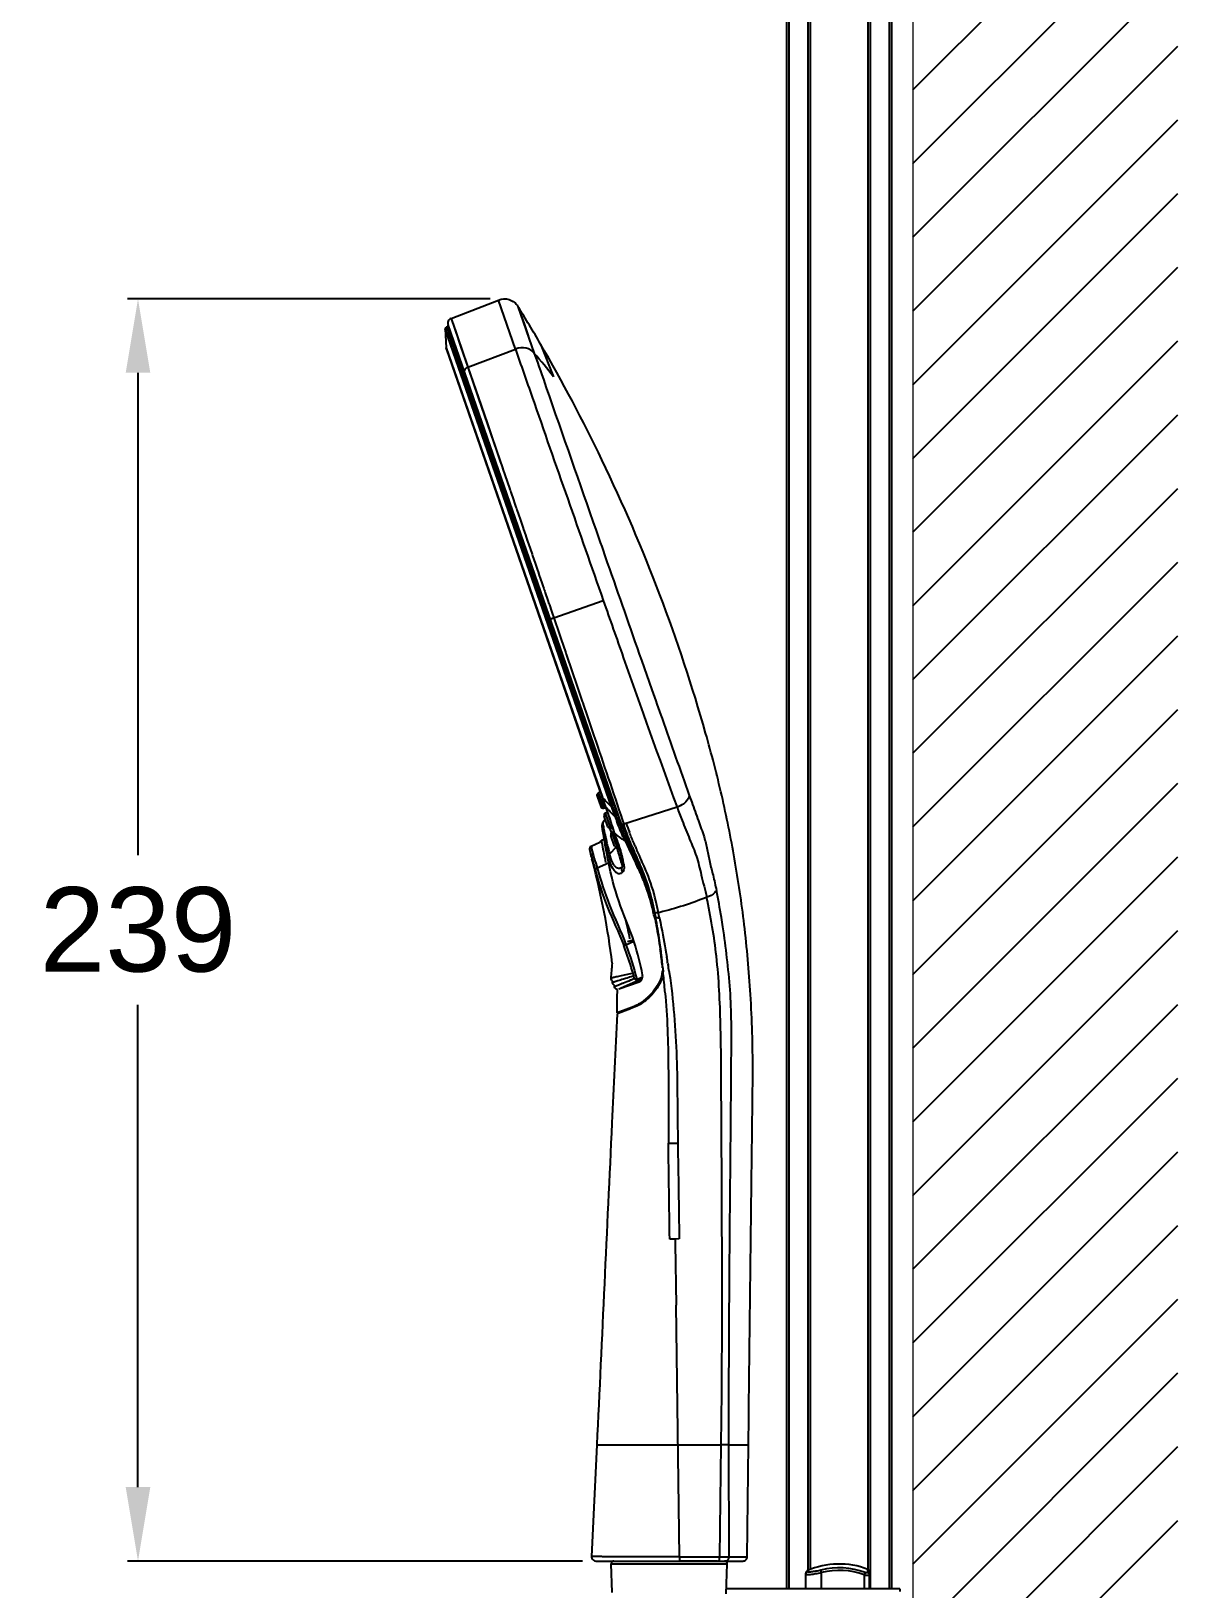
# Model space of a CAD drawing. Header units: millimetres. Extents: x 13495 to 14291, y -4366 to -3315.
# Drawn here: x 14076.7 to 14131, y -3840.4 to -3766.7 of the extents above; entities that cross this region are included whole.
import ezdxf

# ---------------------------------------------------------------- set-up
doc = ezdxf.new("R2010")
doc.units = ezdxf.units.MM
doc.header["$LTSCALE"] = 0.1
doc.layers.get('0').update_dxf_attribs({"lineweight": 15})
doc.layers.add('1', color=7, linetype='Continuous')
doc.layers.add('hatch', color=2, linetype='Continuous')
doc.styles.add('ARIAL', font='arial.ttf')
doc.dimstyles.new('사본 ISO-25', dxfattribs={"dimtxt": 4, "dimasz": 3.5, "dimexe": 0.5, "dimexo": 0.625, "dimgap": 1.5, "dimtad": 1, "dimtih": 1, "dimtoh": 1, "dimdec": 1, "dimlfac": 4, "dimdsep": 46, "dimtxsty": 'ARIAL', "dimcen": 0, "dimclrd": 3, "dimclre": 3, "dimclrt": 3, "dimadec": 1, "dimazin": 0, "dimtfac": 1, "dimtdec": 1, "dimtmove": 0, "dimatfit": 3, "dimfxl": 1.25, "dimtfill": 1, "dimarcsym": 0})

# ---------------------------------------------------------------- blocks, each defined once
blk = doc.blocks.new('*D103')
at = {"color": 3, "lineweight": -2, "transparency": 16777216}
for p, q in [((14098.464, -3779.34), (14081.283, -3779.34)), ((14081.783, -3782.84), (14081.783, -3805.688)), ((14081.783, -3835.623), (14081.783, -3812.775)), ((14102.845, -3839.123), (14081.283, -3839.123))]:
    blk.add_line(p, q, dxfattribs=at)
at = {"color": 3, "transparency": 16777216}
for points in [[(14081.2, -3782.84), (14082.366, -3782.84), (14081.783, -3779.34)], [(14081.2, -3835.623), (14082.366, -3835.623), (14081.783, -3839.123)]]:
    blk.add_solid(points, dxfattribs=at)
at = {"layer": 'Defpoints', "color": 0, "transparency": 16777216}
for p in [(14081.783, -3779.34), (14099.089, -3779.34), (14103.47, -3839.123)]:
    blk.add_point(p, dxfattribs=at)
at = {"color": 3, "transparency": 16777216, "insert": (14081.783, -3809.231), "char_height": 4, "attachment_point": 5, "style": 'ARIAL', "bg_fill": 3, "box_fill_scale": 1.1, "bg_fill_color": 256, "bg_fill_true_color": 13158600, "bg_fill_transparency": 0}
blk.add_mtext('239', dxfattribs=at)

msp = doc.modelspace()

# ---------------------------------------------------------------- linework, layer by layer
at = {"color": 7, "linetype": 'Continuous'}
msp.add_line((14118.498, -4042.27), (14118.492, -3586.623), dxfattribs=at)
at = {"layer": '1', "color": 7, "linetype": 'Continuous'}
for p, q in [((14117.373, -3840.44), (14117.373, -3721.714)), ((14117.498, -3840.44), (14117.498, -3721.714)), ((14112.623, -3840.44), (14112.623, -3726.714)), ((14113.512, -3726.714), (14113.512, -3839.584)), ((14116.484, -3840.44), (14116.484, -3726.714)), ((14112.498, -3726.839), (14112.498, -3840.44)), ((14113.637, -3839.529), (14113.637, -3726.839)), ((14116.359, -3726.839), (14116.359, -3839.519)), ((14096.615, -3780.261), (14098.854, -3779.396)), ((14099.661, -3781.717), (14098.854, -3779.396)), ((14099.782, -3779.693), (14099.876, -3779.963)), ((14099.782, -3779.693), (14100.556, -3781.922)), ((14104.705, -3804.266), (14096.469, -3780.576)), ((14096.615, -3780.261), (14097.121, -3781.737)), ((14099.876, -3779.963), (14100.055, -3780.476)), ((14100.055, -3780.476), (14100.27, -3781.097)), ((14096.34, -3780.755), (14096.378, -3781.665)), ((14104.21, -3803.395), (14096.34, -3780.755)), ((14096.494, -3780.646), (14096.39, -3780.682)), ((14096.39, -3780.682), (14104.289, -3803.403)), ((14096.392, -3781.734), (14096.378, -3781.665)), ((14096.378, -3781.665), (14103.783, -3802.962)), ((14096.392, -3781.734), (14103.758, -3802.924)), ((14097.066, -3781.577), (14097.409, -3782.571)), ((14097.121, -3781.737), (14097.409, -3782.571)), ((14097.409, -3782.571), (14099.661, -3781.717)), ((14100.852, -3781.478), (14101.471, -3783.036)), ((14097.409, -3782.571), (14097.907, -3784.021)), ((14097.409, -3782.571), (14097.902, -3784.006)), ((14097.902, -3784.006), (14099.06, -3787.382)), ((14097.907, -3784.021), (14098.317, -3785.214)), ((14098.317, -3785.214), (14098.958, -3787.083)), ((14099.049, -3787.35), (14099.39, -3788.345)), ((14099.388, -3788.338), (14099.422, -3788.437)), ((14099.422, -3788.437), (14099.442, -3788.497)), ((14099.442, -3788.497), (14099.459, -3788.545)), ((14099.459, -3788.545), (14099.474, -3788.591)), ((14099.474, -3788.591), (14099.531, -3788.755)), ((14099.531, -3788.755), (14099.651, -3789.108)), ((14099.651, -3789.108), (14099.654, -3789.115)), ((14099.654, -3789.115), (14099.67, -3789.163)), ((14099.655, -3789.118), (14099.657, -3789.126)), ((14099.67, -3789.163), (14099.684, -3789.202)), ((14099.684, -3789.202), (14099.709, -3789.276)), ((14099.709, -3789.276), (14099.726, -3789.324)), ((14099.726, -3789.324), (14099.88, -3789.775)), ((14099.88, -3789.775), (14100.011, -3790.157)), ((14100.011, -3790.157), (14100.024, -3790.195)), ((14100.024, -3790.195), (14100.033, -3790.223)), ((14100.025, -3790.2), (14100.035, -3790.228)), ((14100.033, -3790.223), (14100.148, -3790.557)), ((14100.148, -3790.557), (14100.154, -3790.575)), ((14100.148, -3790.559), (14100.154, -3790.577)), ((14100.154, -3790.575), (14100.188, -3790.676)), ((14100.188, -3790.676), (14100.209, -3790.737)), ((14100.189, -3790.679), (14100.21, -3790.742)), ((14100.209, -3790.737), (14100.278, -3790.937)), ((14100.278, -3790.937), (14100.294, -3790.984)), ((14100.28, -3790.944), (14100.296, -3790.991)), ((14100.294, -3790.984), (14100.432, -3791.387)), ((14100.432, -3791.387), (14100.448, -3791.434)), ((14100.448, -3791.434), (14100.474, -3791.509)), ((14100.45, -3791.441), (14100.476, -3791.517)), ((14100.474, -3791.509), (14100.59, -3791.85)), ((14100.59, -3791.85), (14100.691, -3792.146)), ((14100.691, -3792.146), (14100.709, -3792.196)), ((14100.709, -3792.196), (14100.733, -3792.268)), ((14100.709, -3792.199), (14100.733, -3792.27)), ((14100.733, -3792.268), (14100.792, -3792.44)), ((14100.792, -3792.44), (14100.834, -3792.562)), ((14100.834, -3792.562), (14100.929, -3792.841)), ((14100.929, -3792.841), (14100.959, -3792.927)), ((14100.959, -3792.927), (14100.974, -3792.973)), ((14100.974, -3792.973), (14100.985, -3793.004)), ((14100.975, -3792.976), (14100.985, -3793.007)), ((14100.985, -3793.004), (14101.001, -3793.051)), ((14101.001, -3793.051), (14101.026, -3793.124)), ((14101.026, -3793.124), (14101.048, -3793.19)), ((14101.048, -3793.19), (14101.071, -3793.257)), ((14101.049, -3793.193), (14101.072, -3793.26)), ((14101.071, -3793.257), (14101.196, -3793.623)), ((14101.196, -3793.623), (14101.249, -3793.777)), ((14101.249, -3793.777), (14101.255, -3793.794)), ((14101.249, -3793.778), (14101.255, -3793.796)), ((14101.255, -3793.794), (14101.27, -3793.838)), ((14101.27, -3793.838), (14101.317, -3793.977)), ((14101.477, -3794.444), (14103.825, -3793.633)), ((14101.317, -3793.977), (14101.322, -3793.991)), ((14101.317, -3793.977), (14101.322, -3793.99)), ((14101.322, -3793.99), (14101.337, -3794.036)), ((14101.337, -3794.036), (14101.4, -3794.22)), ((14101.4, -3794.22), (14101.477, -3794.444)), ((14101.476, -3794.444), (14101.541, -3794.633)), ((14101.541, -3794.633), (14101.683, -3795.049)), ((14101.683, -3795.049), (14101.796, -3795.38)), ((14101.796, -3795.38), (14101.812, -3795.427)), ((14101.812, -3795.427), (14102.041, -3796.099)), ((14102.041, -3796.099), (14102.065, -3796.17)), ((14102.065, -3796.17), (14102.081, -3796.217)), ((14102.081, -3796.217), (14102.586, -3797.699)), ((14105.628, -3796.45), (14106.125, -3797.864)), ((14102.586, -3797.699), (14102.603, -3797.747)), ((14102.603, -3797.747), (14102.829, -3798.414)), ((14102.829, -3798.414), (14102.849, -3798.47)), ((14102.847, -3798.466), (14102.868, -3798.528)), ((14102.854, -3798.485), (14102.864, -3798.515)), ((14102.864, -3798.515), (14102.869, -3798.532)), ((14103.594, -3802.733), (14103.678, -3802.692)), ((14103.531, -3802.886), (14103.705, -3803.386)), ((14103.849, -3803.467), (14103.594, -3802.733)), ((14103.759, -3802.926), (14103.758, -3802.924)), ((14103.783, -3802.962), (14103.759, -3802.926)), ((14103.849, -3803.467), (14103.94, -3803.448)), ((14103.91, -3803.359), (14103.932, -3803.398)), ((14103.932, -3803.398), (14103.918, -3803.356)), ((14107.319, -3803.416), (14104.794, -3804.226)), ((14103.804, -3804.147), (14103.771, -3804.21)), ((14103.915, -3803.993), (14103.804, -3804.147)), ((14103.804, -3804.148), (14103.916, -3803.993)), ((14103.804, -3804.147), (14103.804, -3804.148)), ((14103.804, -3804.148), (14103.804, -3804.147)), ((14104.039, -3804.346), (14103.865, -3803.846)), ((14103.928, -3803.693), (14104.009, -3803.652)), ((14104.183, -3804.427), (14103.928, -3803.693)), ((14104.633, -3804.059), (14104.539, -3804.092)), ((14104.539, -3804.092), (14104.541, -3804.095)), ((14104.539, -3804.092), (14104.541, -3804.095)), ((14104.731, -3804.039), (14104.773, -3804.166)), ((14104.773, -3804.166), (14104.794, -3804.226)), ((14103.762, -3804.251), (14103.758, -3804.269)), ((14103.758, -3804.269), (14103.759, -3804.328)), ((14103.759, -3804.328), (14103.768, -3804.395)), ((14103.761, -3804.339), (14103.768, -3804.39)), ((14103.771, -3804.21), (14103.762, -3804.251)), ((14103.831, -3804.314), (14103.829, -3804.301)), ((14103.832, -3804.767), (14103.84, -3804.806)), ((14103.84, -3804.806), (14103.902, -3805.145)), ((14104.131, -3804.426), (14104.137, -3804.443)), ((14104.137, -3804.443), (14104.202, -3804.621)), ((14104.183, -3804.427), (14104.262, -3804.41)), ((14104.357, -3805.26), (14104.183, -3804.76)), ((14104.202, -3804.621), (14104.202, -3804.623)), ((14104.202, -3804.621), (14104.202, -3804.623)), ((14104.202, -3804.623), (14104.207, -3804.637)), ((14104.245, -3804.607), (14104.313, -3804.573)), ((14104.501, -3805.341), (14104.245, -3804.607)), ((14104.33, -3804.578), (14104.346, -3804.626)), ((14104.616, -3804.289), (14104.621, -3804.3)), ((14104.617, -3804.29), (14104.621, -3804.301)), ((14104.702, -3804.256), (14104.705, -3804.262)), ((14104.814, -3804.289), (14104.794, -3804.226)), ((14103.172, -3805.42), (14103.221, -3805.604)), ((14103.22, -3805.604), (14103.247, -3805.707)), ((14103.655, -3805.089), (14103.242, -3805.274)), ((14103.867, -3804.954), (14103.734, -3805)), ((14103.734, -3805), (14103.742, -3805.05)), ((14103.995, -3805.121), (14103.993, -3805.114)), ((14103.995, -3805.121), (14103.993, -3805.114)), ((14104.425, -3805.332), (14104.126, -3805.628)), ((14104.462, -3805.345), (14104.465, -3805.356)), ((14104.501, -3805.341), (14104.561, -3805.328)), ((14104.631, -3805.468), (14104.66, -3805.557)), ((14104.631, -3805.468), (14104.66, -3805.557)), ((14104.926, -3805.018), (14105.36, -3805.936)), ((14105.359, -3805.791), (14105.293, -3805.654)), ((14105.313, -3805.562), (14105.308, -3805.55)), ((14105.343, -3805.629), (14105.313, -3805.562)), ((14105.405, -3805.769), (14105.343, -3805.629)), ((14105.417, -3805.451), (14105.405, -3805.423)), ((14105.434, -3805.488), (14105.417, -3805.451)), ((14105.447, -3805.516), (14105.434, -3805.488)), ((14105.472, -3805.572), (14105.447, -3805.516)), ((14105.535, -3805.711), (14105.472, -3805.572)), ((14103.247, -3805.707), (14103.324, -3806.008)), ((14103.326, -3806.012), (14103.287, -3805.86)), ((14103.529, -3806.29), (14104.076, -3806.045)), ((14104.722, -3805.983), (14104.722, -3805.982)), ((14104.733, -3806.216), (14104.732, -3806.217)), ((14104.732, -3806.217), (14104.732, -3806.218)), ((14105.409, -3805.914), (14105.352, -3805.792)), ((14105.368, -3805.811), (14105.359, -3805.791)), ((14105.36, -3805.936), (14105.38, -3805.98)), ((14105.36, -3805.938), (14105.38, -3805.982)), ((14105.416, -3805.911), (14105.368, -3805.811)), ((14105.46, -3805.892), (14105.405, -3805.769)), ((14105.43, -3805.959), (14105.409, -3805.914)), ((14105.437, -3805.956), (14105.416, -3805.911)), ((14105.444, -3805.969), (14105.437, -3805.956)), ((14105.522, -3806.03), (14105.46, -3805.891)), ((14105.472, -3806.051), (14105.467, -3806.039)), ((14105.589, -3805.828), (14105.535, -3805.711)), ((14105.672, -3806.013), (14105.588, -3805.827)), ((14105.656, -3805.976), (14105.589, -3805.828)), ((14105.672, -3806.013), (14105.668, -3806.004)), ((14106.244, -3808.393), (14106.29, -3808.628)), ((14106.293, -3808.628), (14106.247, -3808.392)), ((14106.254, -3808.399), (14106.253, -3808.39)), ((14106.254, -3808.399), (14106.253, -3808.391)), ((14106.287, -3808.566), (14106.269, -3808.477)), ((14106.499, -3808.399), (14106.432, -3808.415)), ((14106.249, -3808.628), (14106.253, -3808.646)), ((14106.296, -3808.646), (14106.293, -3808.628)), ((14106.303, -3808.652), (14106.3, -3808.635)), ((14104.895, -3809.932), (14104.791, -3809.971)), ((14104.895, -3809.932), (14105.264, -3809.767)), ((14104.975, -3809.784), (14105.243, -3809.691)), ((14106.57, -3810.343), (14106.542, -3810.136)), ((14106.884, -3810.829), (14106.893, -3810.884)), ((14104.644, -3811.989), (14105.666, -3811.53)), ((14105.187, -3811.297), (14104.809, -3811.376)), ((14105.07, -3811.471), (14105.039, -3811.481)), ((14105.136, -3811.451), (14105.07, -3811.471)), ((14105.239, -3811.42), (14105.136, -3811.451)), ((14105.301, -3811.538), (14105.201, -3811.578)), ((14105.301, -3811.538), (14105.313, -3811.544)), ((14105.399, -3811.609), (14105.411, -3811.566)), ((14105.683, -3811.468), (14105.481, -3811.558)), ((14106.635, -3811.181), (14106.649, -3811.176)), ((14106.637, -3811.022), (14106.653, -3811.215)), ((14106.941, -3811.198), (14106.948, -3811.247)), ((14104.353, -3811.851), (14104.331, -3811.841)), ((14104.562, -3812.017), (14105.526, -3811.682)), ((14105.137, -3811.604), (14105.107, -3811.616)), ((14105.201, -3811.578), (14105.137, -3811.604)), ((14105.098, -3812.936), (14104.474, -3813.153)), ((14104.487, -3813.147), (14105.161, -3812.89)), ((14105.109, -3812.963), (14104.524, -3813.186)), ((14104.621, -3813.096), (14104.899, -3812.99)), ((14104.899, -3812.99), (14105.161, -3812.89)), ((14105.336, -3812.876), (14105.097, -3812.967)), ((14105.098, -3812.936), (14105.102, -3812.934)), ((14105.102, -3812.934), (14105.337, -3812.845)), ((14105.161, -3812.89), (14105.317, -3812.83)), ((14105.317, -3812.83), (14105.612, -3812.728)), ((14105.337, -3812.845), (14105.557, -3812.762)), ((14106.021, -3812.395), (14105.912, -3812.433)), ((14104.474, -3813.153), (14104.621, -3813.096)), ((14107.228, -3823.87), (14106.97, -3823.874)), ((14107.42, -3823.867), (14107.228, -3823.87)), ((14107.228, -3823.87), (14107.231, -3824.094)), ((14107.228, -3823.87), (14107.231, -3824.094)), ((14107.231, -3824.094), (14107.272, -3827.001)), ((14107.438, -3838.921), (14107.272, -3827.001)), ((14103.518, -3833.623), (14103.27, -3838.913)), ((14103.518, -3833.623), (14107.364, -3833.623)), ((14103.697, -3833.623), (14104.651, -3833.623)), ((14105.725, -3833.623), (14106.076, -3833.623)), ((14109.337, -3838.923), (14109.409, -3833.623)), ((14109.772, -3833.623), (14109.409, -3833.623)), ((14109.772, -3833.623), (14110.699, -3833.623)), ((14109.78, -3838.923), (14109.772, -3833.623)), ((14110.637, -3838.925), (14110.699, -3833.623)), ((14103.47, -3839.123), (14110.437, -3839.123)), ((14104.25, -3840.611), (14104.202, -3839.252)), ((14104.202, -3839.252), (14109.693, -3839.252)), ((14109.238, -3839.123), (14107.419, -3839.123)), ((14109.337, -3838.923), (14109.78, -3838.923)), ((14109.644, -3840.669), (14109.693, -3839.252)), ((14109.78, -3838.923), (14110.637, -3838.925)), ((14109.78, -3838.923), (14110.637, -3838.925)), ((14113.487, -3839.584), (14113.487, -3839.621)), ((14114.163, -3839.668), (14114.134, -3839.553)), ((14116.358, -3839.672), (14116.358, -3839.519)), ((14113.413, -3840.44), (14113.413, -3839.698)), ((14114.163, -3840.44), (14114.163, -3839.668)), ((14116.229, -3839.664), (14116.188, -3839.776)), ((14116.188, -3839.776), (14116.188, -3840.44)), ((14116.438, -3840.44), (14116.438, -3839.636)), ((14117.873, -3840.44), (14109.652, -3840.44)), ((14117.873, -3840.44), (14117.873, -3840.565))]:
    msp.add_line(p, q, dxfattribs=at)
for points in [[(14096.615, -3780.261), (14096.665, -3780.41), (14096.816, -3780.851), (14097.066, -3781.577)], [(14103.76, -3802.925), (14103.805, -3803.054), (14103.866, -3803.232), (14103.91, -3803.359)], [(14103.91, -3803.359), (14104.062, -3803.809), (14104.21, -3804.252), (14104.319, -3804.583)], [(14103.804, -3804.147), (14103.8, -3804.153), (14103.78, -3804.193)], [(14103.768, -3804.395), (14103.8, -3804.589), (14103.832, -3804.767)], [(14104.318, -3804.582), (14104.401, -3804.835), (14104.505, -3805.15), (14104.607, -3805.475)], [(14104.607, -3805.475), (14104.648, -3805.621), (14104.691, -3805.811), (14104.722, -3805.982)], [(14104.722, -3805.983), (14104.738, -3806.093), (14104.738, -3806.193), (14104.733, -3806.216)], [(14106.293, -3808.628), (14106.294, -3808.63), (14106.296, -3808.633), (14106.3, -3808.635)], [(14104.954, -3813.022), (14104.685, -3813.124), (14104.473, -3813.206)]]:
    msp.add_lwpolyline(points, dxfattribs=at)
for centre, radius, start, end in [((14035.5, -3819.424), 75.569, 30.14077, 31.71895), ((14096.415, -3780.753), 0.075, 109.17, 181.91485), ((14086.472, -3794.429), 18.835, 37.21957, 41.6059), ((14103.649, -3802.845), 0.125, 116.29503, 199.17), ((14103.823, -3803.345), 0.125, 199.17, 282.04497), ((14029.343, -3828.824), 78.804, 18.85542, 19.15836), ((14120.585, -3786.767), 23.337, 223.94645, 225.43974), ((14126.416, -3795.696), 23.503, 199.12259, 200.34271), ((14128.738, -3794.927), 25.877, 199.12095, 200.22913), ((14150.989, -3787.178), 46.591, 200.39658, 201.21841), ((14104.007, -3804.294), 0.25, 155.86617, 159.87837), ((14104.008, -3804.295), 0.251, 153.29007, 155.86853), ((14104.007, -3804.294), 0.25, 144.20114, 153.3013), ((14103.983, -3803.805), 0.125, 116.29503, 199.17), ((14119.979, -3798.072), 16.641, 200.37679, 201.17851), ((14121.068, -3797.742), 17.707, 200.26451, 201.01545), ((14128.908, -3794.726), 26.107, 201.03041, 201.34415), ((14116.558, -3800.21), 12.308, 198.85909, 200.8623), ((14104.007, -3804.294), 0.25, 175.03054, 176.54219), ((14104.008, -3804.294), 0.251, 176.54266, 187.75902), ((14104.008, -3804.295), 0.252, 159.91744, 175.00011), ((14112.891, -3802.81), 9.183, 189.42072, 189.58233), ((14113.045, -3802.784), 9.34, 189.58293, 189.86827), ((14117.308, -3801.998), 13.675, 191.36884, 191.73223), ((14116.688, -3802.127), 13.042, 191.73335, 192.04297), ((14116.291, -3802.211), 12.636, 192.04275, 192.47897), ((14104.157, -3804.305), 0.125, 199.17, 282.04497), ((14104.301, -3804.719), 0.125, 116.29503, 199.17), ((14104.418, -3804.549), 0.105, 195.87018, 198.18892), ((14125.591, -3796.021), 22.545, 201.34829, 201.51639), ((14123.638, -3796.792), 20.446, 201.54704, 201.70277), ((14114.882, -3800.716), 10.778, 199.23112, 199.80123), ((14114.878, -3800.718), 10.774, 199.80118, 200.83918), ((14103.293, -3805.388), 0.125, 114.19013, 194.88091), ((14045.7, -3820.569), 59.436, 14.42047, 14.58323), ((14137.584, -3796.484), 35.553, 194.86449, 195.13658), ((14103.775, -3805.118), 0.125, 109.19013, 166.4082), ((14115.916, -3802.294), 12.252, 192.47795, 193.30429), ((14115.929, -3802.291), 12.266, 193.33974, 194.01551), ((14116.213, -3802.22), 12.558, 194.01557, 194.84013), ((14116.383, -3802.175), 12.734, 194.83889, 195.23386), ((14116.473, -3802.15), 12.827, 195.23391, 195.73011), ((14104.475, -3805.219), 0.125, 199.17, 282.04497), ((14120.682, -3800.622), 16.893, 196.27456, 196.82743), ((14124.911, -3796.865), 21.441, 203.19765, 203.68792), ((14130.511, -3794.413), 27.555, 203.67888, 203.84101), ((14126.06, -3796.134), 22.648, 203.75255, 204.2146), ((14098.544, -3807.961), 6.426, 17.25837, 17.70928), ((14100.581, -3806.792), 4.264, 11.06333, 12.01352), ((14100.323, -3806.842), 4.526, 9.4883, 11.05353), ((14089.564, -3813.559), 17.483, 24.4743, 25.29083), ((14074.908, -3820.204), 33.628, 24.85126, 25.02319), ((14067.205, -3823.725), 42.151, 24.80751, 24.92744), ((14083.264, -3816.516), 24.56, 25.22999, 25.43081), ((14093.601, -3811.718), 13.046, 23.4174, 24.45991), ((14089.398, -3813.141), 17.622, 22.93685, 23.80022), ((14086.792, -3814.496), 20.698, 23.806, 24.19504), ((14091.114, -3812.586), 15.974, 23.50181, 23.7973), ((14094.756, -3811.012), 12.006, 22.00457, 23.54197), ((14096.313, -3810.374), 10.323, 21.82408, 21.96059), ((14093.098, -3811.609), 13.484, 13.80232, 14.31915), ((14092.605, -3811.73), 13.992, 12.80987, 13.79977), ((14094.579, -3810.619), 11.878, 11.39648, 11.77394), ((14086.497, -3812.355), 20.141, 11.34692, 11.69649), ((14094.016, -3810.732), 12.453, 10.82929, 11.39483), ((14099.799, -3809.457), 6.542, 9.38474, 10.50881), ((14119.767, -3805.84), 13.753, 190.72478, 191.05761), ((14096.081, -3810.543), 10.396, 10.57991, 10.96444), ((14076.044, -3814.86), 31.064, 11.5325, 11.97439), ((14080.243, -3813.654), 26.527, 7.62027, 10.88277), ((14106.415, -3808.155), 0.499, 269.7998, 277.52088), ((14079.911, -3809.117), 24.4, 354.34418, 356.02672), ((14076.348, -3814.423), 30.475, 7.69626, 8.08582), ((14083.583, -3813.181), 23.154, 7.03718, 7.55465), ((14005.591, -3823.607), 101.847, 7.47927, 7.60145), ((14065.032, -3815.924), 41.89, 6.72135, 7.65816), ((14084.158, -3813.109), 22.575, 6.77404, 7.03608), ((14096.974, -3811.629), 9.682, 3.59556, 7.63028), ((14085.382, -3812.969), 21.343, 5.23363, 6.78585), ((14069.221, -3816.853), 38.142, 9.08628, 9.55582), ((14093.657, -3814.597), 12.039, 14.71824, 15.2911), ((14105.449, -3811.423), 0.188, 217.94246, 221.09918), ((14105.129, -3810.994), 1.518, 346.97638, 347.91447), ((14105.151, -3810.998), 1.495, 347.9135, 349.06081), ((14105.198, -3811.007), 1.447, 349.05206, 351.89587), ((14105.243, -3811.014), 1.402, 351.90497, 353.14298), ((14106.371, -3811.122), 0.27, 347.3304, 348.75332), ((14105.354, -3811.135), 1.301, 351.21559, 353.27324), ((14105.371, -3811.137), 1.284, 353.27057, 356.5568), ((14070.469, -3815.257), 36.41, 6.25758, 6.37474), ((14068.997, -3815.407), 37.889, 4.92596, 6.24135), ((14073.957, -3816.088), 33.345, 8.43293, 8.97894), ((14079.952, -3811.443), 24.316, 359.32134, 359.52097), ((14080.103, -3813.766), 24.326, 4.32137, 4.51849), ((14105.828, -3726.826), 92.512, 270.66904, 270.94374), ((14104.327, -3839.248), 0.125, 90, 182), ((14109.568, -3839.248), 0.125, 358, 90), ((14113.538, -3839.698), 0.125, 113.79392, 180), ((14115, -3843.015), 3.75, 68.77269, 113.79392), ((14115, -3843.015), 3.569, 69.86727, 104.04884), ((14115, -3843.015), 3.45, 69.86727, 104.04884), ((14116.313, -3839.636), 0.125, 0, 68.77269), ((14113.536, -3839.734), 0.123, 165.13762, 179.96252), ((14113.533, -3839.734), 0.121, 162.98052, 165.11336)]:
    msp.add_arc(centre, radius, start, end, dxfattribs=at)
for points, knots in [([(14098.854, -3779.396), (14099.013, -3779.328), (14099.393, -3779.308), (14099.691, -3779.545), (14099.782, -3779.693)], [0, 0, 0, 0, 0.499962, 1, 1, 1, 1]), ([(14096.615, -3780.261), (14096.557, -3780.283), (14096.454, -3780.378), (14096.449, -3780.517), (14096.469, -3780.576)], [0, 0, 0, 0, 0.500022, 1, 1, 1, 1]), ([(14100.556, -3781.922), (14100.469, -3781.796), (14100.162, -3781.61), (14099.819, -3781.652), (14099.661, -3781.717)], [0, 0, 0, 0, 0.47351, 1, 1, 1, 1]), ([(14099.661, -3781.717), (14099.925, -3782.476), (14101.306, -3786.45), (14102.698, -3790.421), (14103.825, -3793.633)], [0, 0, 0, 0, 0.191015, 1, 1, 1, 1]), ([(14100.556, -3781.922), (14100.747, -3782.467), (14101.716, -3785.265), (14102.695, -3788.06), (14103.481, -3790.312)], [0, 0, 0, 0, 0.194859, 1, 1, 1, 1]), ([(14110.699, -3833.623), (14110.727, -3831.262), (14110.782, -3826.545), (14110.846, -3821.236), (14110.885, -3817.686), (14110.921, -3815.291), (14110.837, -3812.379), (14110.535, -3809.033), (14110.073, -3805.89), (14109.463, -3802.861), (14108.368, -3798.659), (14106.588, -3793.3), (14103.948, -3787.147), (14101.89, -3783.266), (14100.852, -3781.478)], [0, 0, 0, 0, 0.131174, 0.262164, 0.295021, 0.328418, 0.395266, 0.456785, 0.51504, 0.571687, 0.628402, 0.756208, 0.885092, 1, 1, 1, 1]), ([(14097.256, -3782.838), (14097.239, -3782.789), (14097.257, -3782.664), (14097.354, -3782.592), (14097.409, -3782.571)], [0, 0, 0, 0, 0.469383, 1, 1, 1, 1]), ([(14103.481, -3790.312), (14103.658, -3790.82), (14104.373, -3792.866), (14105.089, -3794.912), (14105.628, -3796.45)], [0, 0, 0, 0, 0.248246, 1, 1, 1, 1]), ([(14103.825, -3793.633), (14104.14, -3794.529), (14105.289, -3797.795), (14106.446, -3801.059), (14107.319, -3803.416)], [0, 0, 0, 0, 0.274109, 1, 1, 1, 1]), ([(14101.311, -3794.501), (14101.308, -3794.498), (14101.34, -3794.496), (14101.359, -3794.481), (14101.419, -3794.465), (14101.456, -3794.451), (14101.477, -3794.444)], [0, 0, 0, 0, 0.069024, 0.289707, 0.627984, 1, 1, 1, 1]), ([(14106.125, -3797.864), (14106.285, -3798.317), (14106.872, -3799.982), (14107.463, -3801.646), (14107.897, -3802.856)], [0, 0, 0, 0, 0.271862, 1, 1, 1, 1]), ([(14102.869, -3798.532), (14103.039, -3799.032), (14103.663, -3800.867), (14104.283, -3802.703), (14104.731, -3804.039)], [0, 0, 0, 0, 0.272663, 1, 1, 1, 1]), ([(14103.932, -3803.398), (14103.968, -3803.501), (14104.101, -3803.894), (14104.231, -3804.288), (14104.33, -3804.578)], [0, 0, 0, 0, 0.261563, 1, 1, 1, 1]), ([(14107.897, -3802.856), (14107.887, -3802.914), (14107.785, -3803.176), (14107.525, -3803.348), (14107.319, -3803.416)], [0, 0, 0, 0, 0.213885, 1, 1, 1, 1]), ([(14107.897, -3802.856), (14107.935, -3802.961), (14108.08, -3803.361), (14108.225, -3803.761), (14108.33, -3804.056)], [0, 0, 0, 0, 0.262315, 1, 1, 1, 1]), ([(14103.829, -3804.301), (14103.823, -3804.263), (14103.807, -3804.215), (14103.812, -3804.158), (14103.804, -3804.147)], [0, 0, 0, 0, 0.741264, 1, 1, 1, 1]), ([(14104.855, -3805.013), (14104.821, -3804.942), (14104.681, -3804.636), (14104.555, -3804.324), (14104.462, -3804.084)], [0, 0, 0, 0, 0.233311, 1, 1, 1, 1]), ([(14107.556, -3804.04), (14107.672, -3804.34), (14107.896, -3804.908), (14108.264, -3805.747), (14108.469, -3806.685), (14108.644, -3807.327), (14108.72, -3807.683)], [0, 0, 0, 0, 0.251254, 0.478437, 0.715056, 1, 1, 1, 1]), ([(14108.33, -3804.056), (14108.421, -3804.312), (14108.583, -3804.759), (14108.76, -3805.415), (14108.857, -3806.03), (14109.036, -3806.669), (14109.132, -3807.118), (14109.181, -3807.359)], [0, 0, 0, 0, 0.238604, 0.417422, 0.596398, 0.784309, 1, 1, 1, 1]), ([(14103.768, -3804.39), (14103.771, -3804.41), (14103.79, -3804.536), (14103.813, -3804.662), (14103.832, -3804.767)], [0, 0, 0, 0, 0.161332, 1, 1, 1, 1]), ([(14103.84, -3804.806), (14103.844, -3804.831), (14103.866, -3804.94), (14103.888, -3805.049), (14103.907, -3805.133)], [0, 0, 0, 0, 0.226953, 1, 1, 1, 1]), ([(14103.901, -3804.694), (14103.895, -3804.664), (14103.875, -3804.562), (14103.856, -3804.459), (14103.843, -3804.385)], [0, 0, 0, 0, 0.286701, 1, 1, 1, 1]), ([(14104.346, -3804.626), (14104.37, -3804.7), (14104.467, -3804.979), (14104.564, -3805.259), (14104.631, -3805.468)], [0, 0, 0, 0, 0.260158, 1, 1, 1, 1]), ([(14104.855, -3805.013), (14104.808, -3804.985), (14104.627, -3804.871), (14104.459, -3804.737), (14104.346, -3804.627)], [0, 0, 0, 0, 0.258079, 1, 1, 1, 1]), ([(14104.641, -3804.352), (14104.665, -3804.411), (14104.755, -3804.635), (14104.85, -3804.857), (14104.926, -3805.018)], [0, 0, 0, 0, 0.263168, 1, 1, 1, 1]), ([(14104.744, -3804.232), (14104.753, -3804.233), (14104.77, -3804.232), (14104.786, -3804.229), (14104.794, -3804.226)], [0, 0, 0, 0, 0.506375, 1, 1, 1, 1]), ([(14104.765, -3804.295), (14104.774, -3804.296), (14104.79, -3804.295), (14104.806, -3804.292), (14104.814, -3804.289)], [0, 0, 0, 0, 0.506273, 1, 1, 1, 1]), ([(14105.084, -3805.209), (14105.025, -3805.078), (14104.93, -3804.86), (14104.842, -3804.639), (14104.809, -3804.551)], [0, 0, 0, 0, 0.603948, 1, 1, 1, 1]), ([(14105.204, -3805.31), (14105.171, -3805.234), (14105.03, -3804.898), (14104.9, -3804.557), (14104.814, -3804.289)], [0, 0, 0, 0, 0.22739, 1, 1, 1, 1]), ([(14105.33, -3805.257), (14105.308, -3805.205), (14105.212, -3804.985), (14105.122, -3804.764), (14105.057, -3804.593)], [0, 0, 0, 0, 0.236385, 1, 1, 1, 1]), ([(14103.242, -3805.274), (14103.252, -3805.311), (14103.34, -3805.652), (14103.441, -3805.989), (14103.529, -3806.29)], [0, 0, 0, 0, 0.108349, 1, 1, 1, 1]), ([(14103.742, -3805.048), (14103.75, -3805.096), (14103.808, -3805.426), (14103.875, -3805.756), (14103.931, -3806.037)], [0, 0, 0, 0, 0.143746, 1, 1, 1, 1]), ([(14104.068, -3806.008), (14104.05, -3805.922), (14103.992, -3805.635), (14103.938, -3805.347), (14103.902, -3805.145)], [0, 0, 0, 0, 0.30087, 1, 1, 1, 1]), ([(14103.907, -3805.133), (14103.917, -3805.181), (14103.965, -3805.394), (14104.019, -3805.606), (14104.064, -3805.769)], [0, 0, 0, 0, 0.226393, 1, 1, 1, 1]), ([(14104.126, -3805.628), (14104.115, -3805.638), (14104.079, -3805.676), (14104.058, -3805.732), (14104.064, -3805.769)], [0, 0, 0, 0, 0.284393, 1, 1, 1, 1]), ([(14104.732, -3806.218), (14104.697, -3806.265), (14104.586, -3806.348), (14104.417, -3806.274), (14104.325, -3806.15), (14104.217, -3805.944), (14104.162, -3805.761), (14104.126, -3805.628)], [0, 0, 0, 0, 0.167626, 0.338888, 0.458116, 0.608056, 1, 1, 1, 1]), ([(14104.511, -3805.512), (14104.526, -3805.561), (14104.577, -3805.726), (14104.629, -3805.891), (14104.666, -3806.006)], [0, 0, 0, 0, 0.296869, 1, 1, 1, 1]), ([(14104.66, -3805.557), (14104.669, -3805.587), (14104.704, -3805.702), (14104.733, -3805.818), (14104.751, -3805.905)], [0, 0, 0, 0, 0.261556, 1, 1, 1, 1]), ([(14104.855, -3805.013), (14104.9, -3805.106), (14105.072, -3805.465), (14105.245, -3805.824), (14105.371, -3806.09)], [0, 0, 0, 0, 0.259693, 1, 1, 1, 1]), ([(14105.293, -3805.654), (14105.236, -3805.536), (14105.166, -3805.388), (14105.098, -3805.239), (14105.084, -3805.209)], [0, 0, 0, 0, 0.799056, 1, 1, 1, 1]), ([(14103.264, -3805.767), (14103.276, -3805.811), (14103.332, -3806.017), (14103.39, -3806.222), (14103.436, -3806.384)], [0, 0, 0, 0, 0.211246, 1, 1, 1, 1]), ([(14103.529, -3806.29), (14103.515, -3806.295), (14103.475, -3806.311), (14103.429, -3806.354), (14103.436, -3806.384)], [0, 0, 0, 0, 0.314565, 1, 1, 1, 1]), ([(14103.436, -3806.384), (14103.603, -3806.973), (14103.99, -3808.196), (14104.556, -3809.347), (14104.791, -3809.971)], [0, 0, 0, 0, 0.478754, 1, 1, 1, 1]), ([(14103.529, -3806.29), (14103.701, -3806.888), (14104.094, -3808.128), (14104.661, -3809.298), (14104.895, -3809.932)], [0, 0, 0, 0, 0.47927, 1, 1, 1, 1]), ([(14105.283, -3809.809), (14105.075, -3809.147), (14104.517, -3807.932), (14104.195, -3806.633), (14104.068, -3806.008)], [0, 0, 0, 0, 0.520998, 1, 1, 1, 1]), ([(14104.738, -3806.501), (14104.701, -3806.541), (14104.584, -3806.595), (14104.392, -3806.507), (14104.243, -3806.291), (14104.17, -3806.106), (14104.133, -3805.995)], [0, 0, 0, 0, 0.173814, 0.362522, 0.626237, 1, 1, 1, 1]), ([(14104.681, -3806.055), (14104.688, -3806.077), (14104.701, -3806.115), (14104.714, -3806.173), (14104.727, -3806.193), (14104.728, -3806.22), (14104.732, -3806.218)], [0, 0, 0, 0, 0.416882, 0.732552, 0.931372, 1, 1, 1, 1]), ([(14104.801, -3806.21), (14104.804, -3806.241), (14104.812, -3806.311), (14104.79, -3806.411), (14104.761, -3806.478), (14104.738, -3806.501)], [0, 0, 0, 0, 0.306997, 0.683246, 1, 1, 1, 1]), ([(14105.423, -3806.071), (14105.454, -3806.14), (14105.59, -3806.435), (14105.717, -3806.733), (14105.805, -3806.965)], [0, 0, 0, 0, 0.234319, 1, 1, 1, 1]), ([(14106.219, -3808.272), (14106.144, -3807.907), (14105.961, -3807.144), (14105.646, -3806.427), (14105.472, -3806.051)], [0, 0, 0, 0, 0.473905, 1, 1, 1, 1]), ([(14106.207, -3808.195), (14106.173, -3808.03), (14106.09, -3807.671), (14105.96, -3807.229), (14105.834, -3806.871), (14105.739, -3806.628), (14105.641, -3806.398), (14105.555, -3806.205), (14105.501, -3806.09), (14105.481, -3806.047)], [0, 0, 0, 0, 0.221507, 0.487173, 0.607495, 0.721682, 0.831335, 0.938, 1, 1, 1, 1]), ([(14106.231, -3808.264), (14106.193, -3808.058), (14106.037, -3807.381), (14105.815, -3806.72), (14105.627, -3806.274)], [0, 0, 0, 0, 0.301622, 1, 1, 1, 1]), ([(14105.572, -3806.533), (14105.588, -3806.569), (14105.65, -3806.715), (14105.71, -3806.863), (14105.753, -3806.976)], [0, 0, 0, 0, 0.241391, 1, 1, 1, 1]), ([(14105.753, -3806.976), (14105.791, -3807.074), (14105.947, -3807.5), (14106.077, -3807.936), (14106.163, -3808.275)], [0, 0, 0, 0, 0.229304, 1, 1, 1, 1]), ([(14105.805, -3806.965), (14105.842, -3807.063), (14105.999, -3807.493), (14106.131, -3807.931), (14106.219, -3808.272)], [0, 0, 0, 0, 0.229003, 1, 1, 1, 1]), ([(14106.432, -3808.415), (14106.396, -3808.227), (14106.263, -3807.588), (14106.067, -3806.963), (14105.896, -3806.536)], [0, 0, 0, 0, 0.294284, 1, 1, 1, 1]), ([(14109.408, -3833.623), (14109.44, -3831.407), (14109.457, -3828.084), (14109.447, -3823.654), (14109.433, -3820.334), (14109.411, -3817.018), (14109.401, -3813.731), (14109.257, -3810.605), (14108.918, -3808.607), (14108.719, -3807.683)], [0, 0, 0, 0, 0.255823, 0.383664, 0.511449, 0.63916, 0.7666, 0.890924, 1, 1, 1, 1]), ([(14109.182, -3807.364), (14109.16, -3807.399), (14109.038, -3807.546), (14108.861, -3807.638), (14108.72, -3807.683)], [0, 0, 0, 0, 0.217248, 1, 1, 1, 1]), ([(14109.492, -3809.09), (14109.468, -3808.938), (14109.373, -3808.361), (14109.267, -3807.787), (14109.182, -3807.364)], [0, 0, 0, 0, 0.262803, 1, 1, 1, 1]), ([(14106.247, -3808.391), (14106.247, -3808.393), (14106.249, -3808.396), (14106.252, -3808.398), (14106.254, -3808.399)], [0, 0, 0, 0, 0.449206, 1, 1, 1, 1]), ([(14106.432, -3808.415), (14106.415, -3808.417), (14106.356, -3808.422), (14106.293, -3808.415), (14106.254, -3808.398)], [0, 0, 0, 0, 0.280096, 1, 1, 1, 1]), ([(14106.253, -3808.646), (14106.28, -3808.765), (14106.385, -3809.258), (14106.465, -3809.757), (14106.519, -3810.136)], [0, 0, 0, 0, 0.240976, 1, 1, 1, 1]), ([(14106.542, -3810.136), (14106.523, -3810.002), (14106.476, -3809.678), (14106.395, -3809.181), (14106.328, -3808.819), (14106.296, -3808.646)], [0, 0, 0, 0, 0.268592, 0.649532, 1, 1, 1, 1]), ([(14106.296, -3808.646), (14106.296, -3808.647), (14106.298, -3808.65), (14106.301, -3808.652), (14106.303, -3808.652)], [0, 0, 0, 0, 0.441505, 1, 1, 1, 1]), ([(14106.543, -3810.134), (14106.526, -3810.008), (14106.458, -3809.512), (14106.37, -3809.019), (14106.303, -3808.652)], [0, 0, 0, 0, 0.25562, 1, 1, 1, 1]), ([(14106.481, -3808.65), (14106.512, -3808.8), (14106.638, -3809.422), (14106.754, -3810.046), (14106.834, -3810.521)], [0, 0, 0, 0, 0.241747, 1, 1, 1, 1]), ([(14109.772, -3833.623), (14109.771, -3831.569), (14109.786, -3827.462), (14109.828, -3822.329), (14109.866, -3818.223), (14109.885, -3815.658), (14109.901, -3813.607), (14109.846, -3812.072), (14109.689, -3810.568), (14109.569, -3809.575), (14109.492, -3809.09)], [0, 0, 0, 0, 0.250925, 0.501804, 0.6272, 0.752554, 0.81522, 0.877842, 0.940008, 1, 1, 1, 1]), ([(14105.269, -3811.422), (14105.169, -3811.054), (14105.011, -3810.569), (14104.836, -3810.09), (14104.791, -3809.971)], [0, 0, 0, 0, 0.749181, 1, 1, 1, 1]), ([(14104.265, -3811.647), (14104.242, -3811.637), (14104.202, -3811.6), (14104.19, -3811.547), (14104.192, -3811.522)], [0, 0, 0, 0, 0.499285, 1, 1, 1, 1]), ([(14104.809, -3811.376), (14104.719, -3811.396), (14104.594, -3811.422), (14104.439, -3811.457), (14104.352, -3811.476), (14104.286, -3811.493), (14104.236, -3811.505), (14104.21, -3811.516), (14104.194, -3811.518), (14104.192, -3811.522)], [0, 0, 0, 0, 0.435065, 0.607114, 0.74806, 0.857385, 0.935173, 0.982182, 1, 1, 1, 1]), ([(14105.039, -3811.481), (14104.926, -3811.515), (14104.769, -3811.563), (14104.576, -3811.623), (14104.467, -3811.657), (14104.383, -3811.686), (14104.321, -3811.706), (14104.29, -3811.722), (14104.268, -3811.726), (14104.267, -3811.731)], [0, 0, 0, 0, 0.434131, 0.606269, 0.747597, 0.857467, 0.935569, 0.982562, 1, 1, 1, 1]), ([(14105.313, -3811.544), (14105.32, -3811.547), (14105.351, -3811.558), (14105.385, -3811.564), (14105.411, -3811.566)], [0, 0, 0, 0, 0.217238, 1, 1, 1, 1]), ([(14106.64, -3811.334), (14106.582, -3811.704), (14106.259, -3812.198), (14105.746, -3812.654), (14105.473, -3812.824), (14105.336, -3812.876)], [0, 0, 0, 0, 0.542511, 0.788283, 1, 1, 1, 1]), ([(14105.502, -3811.604), (14105.503, -3811.603), (14105.497, -3811.597), (14105.496, -3811.589), (14105.488, -3811.575), (14105.484, -3811.564), (14105.481, -3811.558)], [0, 0, 0, 0, 0.075767, 0.291722, 0.616353, 1, 1, 1, 1]), ([(14105.526, -3811.682), (14105.541, -3811.677), (14105.604, -3811.644), (14105.648, -3811.582), (14105.668, -3811.531)], [0, 0, 0, 0, 0.223825, 1, 1, 1, 1]), ([(14106.608, -3811.336), (14106.582, -3811.449), (14106.433, -3811.864), (14106.149, -3812.216), (14105.912, -3812.433)], [0, 0, 0, 0, 0.266281, 1, 1, 1, 1]), ([(14106.948, -3811.247), (14107.143, -3812.577), (14107.307, -3814.598), (14107.33, -3817.295), (14107.347, -3818.649), (14107.352, -3819.325)], [0, 0, 0, 0, 0.498453, 0.749206, 1, 1, 1, 1]), ([(14105.107, -3811.616), (14104.998, -3811.66), (14104.846, -3811.722), (14104.659, -3811.798), (14104.552, -3811.842), (14104.472, -3811.878), (14104.411, -3811.903), (14104.381, -3811.922), (14104.361, -3811.928), (14104.36, -3811.933)], [0, 0, 0, 0, 0.434131, 0.606267, 0.747596, 0.857467, 0.935569, 0.982561, 1, 1, 1, 1]), ([(14104.467, -3812.047), (14104.44, -3812.043), (14104.386, -3812.015), (14104.362, -3811.96), (14104.36, -3811.933)], [0, 0, 0, 0, 0.499074, 1, 1, 1, 1]), ([(14105.399, -3811.609), (14105.408, -3811.612), (14105.425, -3811.617), (14105.452, -3811.616), (14105.47, -3811.618), (14105.511, -3811.6), (14105.502, -3811.604)], [0, 0, 0, 0, 0.251262, 0.502981, 0.71035, 1, 1, 1, 1]), ([(14106.746, -3812.154), (14106.798, -3812.748), (14106.879, -3813.941), (14106.909, -3815.736), (14106.907, -3817.534), (14106.912, -3818.732), (14106.908, -3819.331)], [0, 0, 0, 0, 0.249207, 0.499407, 0.749695, 1, 1, 1, 1]), ([(14105.912, -3812.433), (14105.864, -3812.478), (14105.683, -3812.633), (14105.48, -3812.769), (14105.317, -3812.83)], [0, 0, 0, 0, 0.274032, 1, 1, 1, 1]), ([(14104.473, -3813.206), (14104.396, -3814.928), (14104.07, -3821.734), (14103.756, -3828.539), (14103.518, -3833.623)], [0, 0, 0, 0, 0.253052, 1, 1, 1, 1]), ([(14107.364, -3833.623), (14107.538, -3833.622), (14108.22, -3833.621), (14108.901, -3833.621), (14109.409, -3833.623)], [0, 0, 0, 0, 0.254774, 1, 1, 1, 1]), ([(14107.438, -3838.921), (14107.169, -3838.921), (14106.633, -3838.921), (14105.843, -3838.921), (14105.092, -3838.921), (14104.427, -3838.919), (14103.952, -3838.917), (14103.661, -3838.915), (14103.512, -3838.915), (14103.409, -3838.912), (14103.329, -3838.918), (14103.299, -3838.907), (14103.27, -3838.918), (14103.27, -3838.913)], [0, 0, 0, 0, 0.194278, 0.38532, 0.568567, 0.73486, 0.86415, 0.910249, 0.944774, 0.969898, 0.98711, 0.996914, 1, 1, 1, 1]), ([(14107.438, -3838.921), (14107.439, -3838.969), (14107.439, -3839.038), (14107.428, -3839.094), (14107.425, -3839.123), (14107.419, -3839.123)], [0, 0, 0, 0, 0.698644, 0.915463, 1, 1, 1, 1]), ([(14107.438, -3838.921), (14107.601, -3838.922), (14108.234, -3838.923), (14108.867, -3838.925), (14109.337, -3838.923)], [0, 0, 0, 0, 0.257239, 1, 1, 1, 1]), ([(14109.285, -3839.123), (14109.308, -3839.123), (14109.332, -3839.027), (14109.337, -3838.97), (14109.337, -3838.923)], [0, 0, 0, 0, 0.32707, 1, 1, 1, 1]), ([(14109.61, -3839.123), (14109.654, -3839.123), (14109.75, -3839.072), (14109.78, -3838.973), (14109.78, -3838.923)], [0, 0, 0, 0, 0.47177, 1, 1, 1, 1]), ([(14110.437, -3839.123), (14110.488, -3839.123), (14110.594, -3839.081), (14110.637, -3838.976), (14110.637, -3838.925)], [0, 0, 0, 0, 0.500004, 1, 1, 1, 1]), ([(14114.134, -3839.553), (14114.053, -3839.573), (14113.902, -3839.607), (14113.723, -3839.637), (14113.605, -3839.648), (14113.544, -3839.646), (14113.505, -3839.643), (14113.487, -3839.628), (14113.487, -3839.621)], [0, 0, 0, 0, 0.376827, 0.697888, 0.821073, 0.912418, 0.969897, 1, 1, 1, 1]), ([(14113.413, -3839.734), (14113.413, -3839.741), (14113.435, -3839.756), (14113.478, -3839.758), (14113.549, -3839.76), (14113.685, -3839.75), (14113.893, -3839.72), (14114.068, -3839.688), (14114.163, -3839.668)], [0, 0, 0, 0, 0.027243, 0.08453, 0.17614, 0.299606, 0.621606, 1, 1, 1, 1]), ([(14116.188, -3839.776), (14116.219, -3839.782), (14116.277, -3839.791), (14116.358, -3839.796), (14116.402, -3839.798), (14116.438, -3839.791), (14116.438, -3839.783)], [0, 0, 0, 0, 0.378606, 0.699961, 0.914452, 1, 1, 1, 1]), ([(14116.358, -3839.672), (14116.358, -3839.686), (14116.289, -3839.686), (14116.257, -3839.674), (14116.229, -3839.664)], [0, 0, 0, 0, 0.311938, 1, 1, 1, 1]), ([(14116.438, -3839.783), (14116.438, -3839.76), (14116.422, -3839.711), (14116.381, -3839.68), (14116.358, -3839.672)], [0, 0, 0, 0, 0.494049, 1, 1, 1, 1])]:
    msp.add_open_spline(points, degree=3, knots=knots, dxfattribs=at)
for points in [[(14104.379, -3803.866), (14104.225, -3803.715), (14104.077, -3803.559), (14103.932, -3803.398)], [(14104.289, -3803.403), (14104.264, -3803.412), (14104.229, -3803.413), (14104.21, -3803.395)], [(14104.458, -3803.874), (14104.433, -3803.883), (14104.398, -3803.884), (14104.379, -3803.866)], [(14104.539, -3804.092), (14104.515, -3804.101), (14104.481, -3804.101), (14104.462, -3804.084)], [(14104.317, -3804.578), (14104.309, -3804.553), (14104.312, -3804.524), (14104.322, -3804.5)], [(14104.346, -3804.627), (14104.334, -3804.615), (14104.324, -3804.599), (14104.318, -3804.583)], [(14104.68, -3804.193), (14104.688, -3804.217), (14104.719, -3804.231), (14104.744, -3804.232)], [(14104.705, -3804.262), (14104.716, -3804.282), (14104.742, -3804.294), (14104.765, -3804.295)], [(14104.602, -3805.399), (14104.598, -3805.424), (14104.6, -3805.451), (14104.607, -3805.475)], [(14104.607, -3805.475), (14104.617, -3805.506), (14104.636, -3805.535), (14104.66, -3805.557)], [(14104.926, -3805.018), (14104.904, -3805.027), (14104.875, -3805.026), (14104.855, -3805.013)], [(14105.352, -3805.792), (14105.261, -3805.599), (14105.171, -3805.405), (14105.084, -3805.209)], [(14104.248, -3810.806), (14104.054, -3809.191), (14103.724, -3807.59), (14103.326, -3806.012)], [(14104.133, -3805.995), (14104.108, -3805.921), (14104.085, -3805.845), (14104.064, -3805.769)], [(14104.732, -3806.218), (14104.687, -3806.279), (14104.678, -3806.373), (14104.706, -3806.444)], [(14104.722, -3805.982), (14104.716, -3805.946), (14104.721, -3805.907), (14104.736, -3805.873)], [(14104.788, -3806.096), (14104.755, -3806.067), (14104.73, -3806.026), (14104.722, -3805.983)], [(14104.788, -3806.096), (14104.795, -3806.134), (14104.798, -3806.172), (14104.801, -3806.21)], [(14104.706, -3806.444), (14104.715, -3806.464), (14104.725, -3806.484), (14104.738, -3806.501)], [(14108.72, -3807.683), (14108, -3807.977), (14107.254, -3808.212), (14106.499, -3808.399)], [(14104.848, -3808.635), (14104.928, -3808.97), (14105.006, -3809.305), (14105.067, -3809.644)], [(14106.413, -3808.654), (14106.375, -3808.654), (14106.335, -3808.649), (14106.3, -3808.635)], [(14104.895, -3809.932), (14105.092, -3810.468), (14105.271, -3811.012), (14105.411, -3811.566)], [(14105.684, -3811.362), (14105.584, -3810.837), (14105.443, -3810.319), (14105.283, -3809.809)], [(14105.399, -3811.609), (14105.364, -3811.598), (14105.332, -3811.575), (14105.307, -3811.546)], [(14105.481, -3811.558), (14105.46, -3811.568), (14105.433, -3811.572), (14105.411, -3811.566)], [(14105.668, -3811.531), (14105.682, -3811.494), (14105.689, -3811.454), (14105.689, -3811.415)], [(14105.689, -3811.415), (14105.689, -3811.397), (14105.688, -3811.38), (14105.684, -3811.362)], [(14106.643, -3811.105), (14106.642, -3811.128), (14106.64, -3811.151), (14106.635, -3811.174)], [(14104.331, -3811.841), (14104.294, -3811.821), (14104.267, -3811.773), (14104.267, -3811.731)], [(14104.496, -3812.047), (14104.486, -3812.048), (14104.477, -3812.048), (14104.467, -3812.047)], [(14104.474, -3813.153), (14104.469, -3812.784), (14104.486, -3812.415), (14104.496, -3812.046)], [(14106.969, -3823.874), (14106.948, -3822.36), (14106.926, -3820.846), (14106.907, -3819.331)], [(14107.354, -3819.325), (14107.374, -3820.839), (14107.4, -3822.353), (14107.421, -3823.867)], [(14103.27, -3838.913), (14103.269, -3838.939), (14103.273, -3838.964), (14103.281, -3838.988)], [(14103.281, -3838.988), (14103.306, -3839.061), (14103.393, -3839.123), (14103.47, -3839.123)], [(14113.487, -3839.621), (14113.455, -3839.635), (14113.428, -3839.665), (14113.418, -3839.698)]]:
    msp.add_open_spline(points, degree=3, dxfattribs=at)
at = {"layer": 'hatch', "linetype": 'Continuous'}
for p, q in [((14118.492, -3769.44), (14131.039, -3756.893)), ((14118.492, -3772.932), (14131.039, -3760.384)), ((14118.492, -3776.423), (14131.039, -3763.876)), ((14118.492, -3779.915), (14131.039, -3767.367)), ((14118.492, -3783.406), (14131.039, -3770.858)), ((14118.492, -3786.897), (14131.039, -3774.35)), ((14118.492, -3790.389), (14131.039, -3777.841)), ((14118.492, -3793.88), (14131.039, -3781.333)), ((14118.492, -3797.371), (14131.039, -3784.824)), ((14118.492, -3800.863), (14131.039, -3788.315)), ((14118.492, -3804.354), (14131.039, -3791.807)), ((14118.492, -3807.846), (14131.039, -3795.298)), ((14118.492, -3811.337), (14131.039, -3798.79)), ((14118.492, -3814.828), (14131.039, -3802.281)), ((14118.492, -3818.32), (14131.039, -3805.772)), ((14118.492, -3821.811), (14131.039, -3809.264)), ((14118.492, -3825.303), (14131.039, -3812.755)), ((14118.492, -3828.794), (14131.039, -3816.246)), ((14118.492, -3832.285), (14131.039, -3819.738)), ((14118.492, -3835.777), (14131.039, -3823.229)), ((14118.492, -3839.268), (14131.039, -3826.721)), ((14118.492, -3842.759), (14131.039, -3830.212)), ((14118.492, -3846.251), (14131.039, -3833.703)), ((14118.492, -3849.742), (14131.039, -3837.195))]:
    msp.add_line(p, q, dxfattribs=at)

# ---------------------------------------------------------------- next in the draw order: dimensions: what is measured, and where the dimension line sits
dim = msp.add_linear_dim(base=(14081.783, -3779.34), p1=(14103.47, -3839.123), p2=(14099.089, -3779.34), angle=90, text='239', dimstyle='사본 ISO-25')
dim.commit()
dim.dimension.update_dxf_attribs({"geometry": '*D103', "text_midpoint": (14081.783, -3809.231)})

doc.saveas('drawing.dxf')
